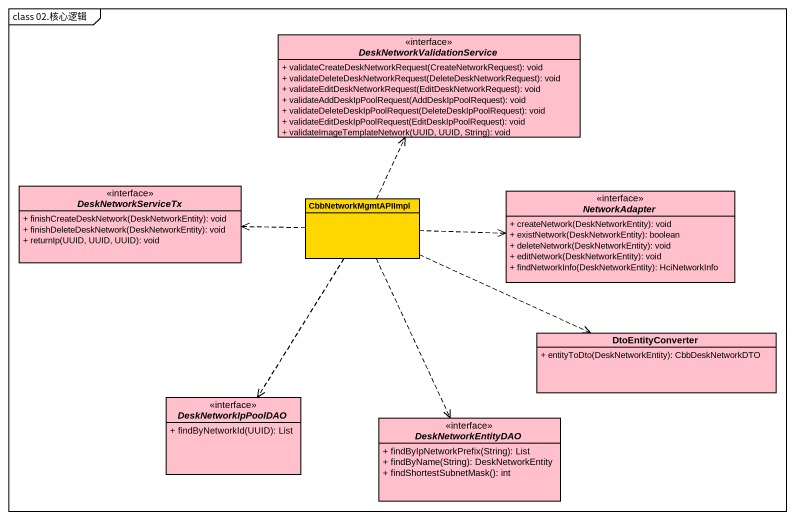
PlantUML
@startuml
mainframe class 02.核心逻辑
hide circle
hide empty members
skinparam classAttributeIconSize 0
interface DeskNetworkValidationService <<interface>> #FFC0CB {
  + validateCreateDeskNetworkRequest(CreateNetworkRequest): void
  + validateDeleteDeskNetworkRequest(DeleteDeskNetworkRequest): void
  + validateEditDeskNetworkRequest(EditDeskNetworkRequest): void
  + validateAddDeskIpPoolRequest(AddDeskIpPoolRequest): void
  + validateDeleteDeskIpPoolRequest(DeleteDeskIpPoolRequest): void
  + validateEditDeskIpPoolRequest(EditDeskIpPoolRequest): void
  + validateImageTemplateNetwork(UUID, UUID, String): void
}
interface DeskNetworkServiceTx <<interface>> #FFC0CB {
  + finishCreateDeskNetwork(DeskNetworkEntity): void
  + finishDeleteDeskNetwork(DeskNetworkEntity): void
  + returnIp(UUID, UUID, UUID): void
}
class CbbNetworkMgmtAPIImpl #FFD700
interface NetworkAdapter <<interface>> #FFC0CB {
  + createNetwork(DeskNetworkEntity): void
  + existNetwork(DeskNetworkEntity): boolean
  + deleteNetwork(DeskNetworkEntity): void
  + editNetwork(DeskNetworkEntity): void
  + findNetworkInfo(DeskNetworkEntity): HciNetworkInfo
}
class DtoEntityConverter #FFC0CB {
  + entityToDto(DeskNetworkEntity): CbbDeskNetworkDTO
}
interface DeskNetworkIpPoolDAO <<interface>> #FFC0CB {
  + findByNetworkId(UUID): List
}
interface DeskNetworkEntityDAO <<interface>> #FFC0CB {
  + findByIpNetworkPrefix(String): List
  + findByName(String): DeskNetworkEntity
  + findShortestSubnetMask(): int
}
CbbNetworkMgmtAPIImpl .up.> DeskNetworkValidationService
CbbNetworkMgmtAPIImpl .left.> DeskNetworkServiceTx
CbbNetworkMgmtAPIImpl .right.> NetworkAdapter
CbbNetworkMgmtAPIImpl .right.> DtoEntityConverter
CbbNetworkMgmtAPIImpl ..> DeskNetworkIpPoolDAO
CbbNetworkMgmtAPIImpl ..> DeskNetworkEntityDAO
@enduml
